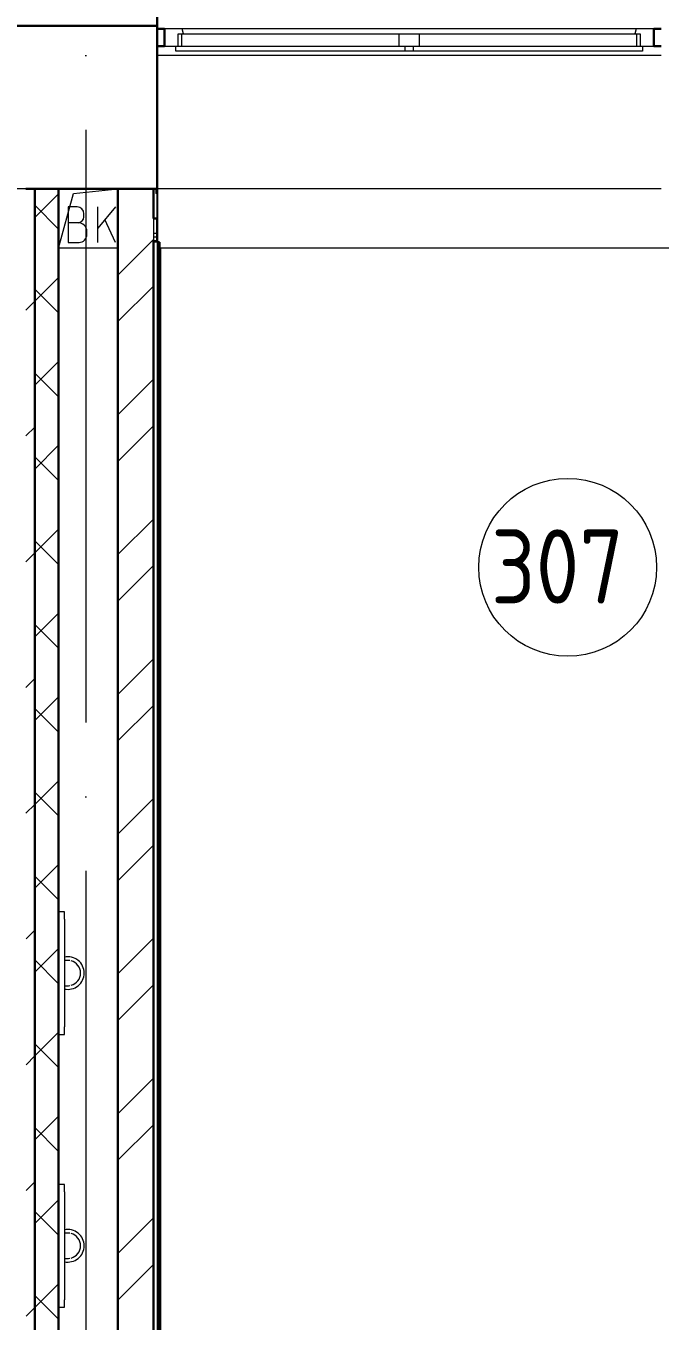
# Model space of a CAD drawing. Header units: millimetres. Extents: x -88595 to 880822, y -1054509 to -148035.
# Drawn here: x 434661 to 436799, y -271871 to -267502 of the extents above; entities that cross this region are included whole.
import ezdxf

# ---------------------------------------------------------------- set-up
doc = ezdxf.new("R2010")
doc.units = ezdxf.units.MM
doc.linetypes.add('ADSK_Линия сетки', pattern=[25, 20, -2.5, 0, -2.5])
for name, color, linetype, lineweight in [('_ Окна', 7, 'Continuous', 30), ('Марки помещений', 7, 'Continuous', 20), ('Оборудование', 7, 'Continuous', 18), ('Ограждение', 7, 'Continuous', 9), ('Окна', 7, 'Continuous', 9), ('Оси', 7, 'Continuous', 9), ('Перекрытие', 7, 'Continuous', 18), ('Сантехника', 7, 'Continuous', 18), ('Стены внутренние', 7, 'Continuous', 18), ('Стены наружные', 7, 'Continuous', 18), ('Стены штриховка', 7, 'Continuous', 9)]:
    doc.layers.add(name, color=color, linetype=linetype, lineweight=lineweight)
doc.styles.add('GOST Common_2', font='GOST_Common.ttf', dxfattribs={"width": 0.9, "height": 350})

# ---------------------------------------------------------------- blocks, each defined once
blk = doc.blocks.new('3 этаж')
at = {"lineweight": 18}
for p, q in [((446701.6, 658358.7), (446851.4, 658373.9)), ((446651.4, 658173.9), (446701.6, 658358.7)), ((446713.7, 658313.4), (446683.7, 658313.4)), ((446683.7, 658313.4), (446683.7, 658193.4)), ((446737, 658280.1), (446737, 658290.1)), ((446843.7, 658313.4), (446783.7, 658241.9)), ((446783.7, 658193.4), (446783.7, 658313.4)), ((446717, 658260.1), (446683.7, 658260.1)), ((446747, 658220.1), (446747, 658230.1)), ((446843.7, 658193.4), (446807.7, 658270.5)), ((446683.7, 658193.4), (446720.4, 658193.4)), ((446851.4, 658173.9), (446651.4, 658173.9))]:
    blk.add_line(p, q, dxfattribs=at)
for centre, radius, start, end in [((446713.7, 658290.1), 23.3, 0, 90), ((446717, 658280.1), 20, 270, 0), ((446717, 658230.1), 30, 0, 90), ((446720.4, 658220.1), 26.7, 270, 0)]:
    blk.add_arc(centre, radius, start, end, dxfattribs=at)
at = {"layer": '_ Окна'}
for p, q in [((447008.9, 658913.9), (446983.9, 658913.9)), ((447008.9, 658855.9), (447008.9, 658913.9)), ((448683.9, 658913.9), (448658.9, 658913.9)), ((448658.9, 658913.9), (448658.9, 658855.9)), ((446983.9, 658855.9), (447008.9, 658855.9)), ((448658.9, 658855.9), (448683.9, 658855.9))]:
    blk.add_line(p, q, dxfattribs=at)
at = {"layer": '_ Окна', "lineweight": 18}
for p, q in [((447068.3, 658913.9), (447008.9, 658913.9)), ((447008.9, 658913.9), (447008.9, 658855.9)), ((447054.9, 658855.9), (447054.9, 658896.9)), ((447054.9, 658896.9), (447066.9, 658896.9)), ((447072.9, 658896.9), (447068.3, 658913.9)), ((448599.5, 658913.9), (448594.9, 658896.9)), ((448658.9, 658913.9), (448599.5, 658913.9)), ((448600.9, 658896.9), (448612.9, 658896.9)), ((448612.9, 658896.9), (448612.9, 658855.9)), ((448658.9, 658855.9), (448658.9, 658913.9)), ((447008.9, 658855.9), (447046.9, 658855.9)), ((448620.9, 658855.9), (448658.9, 658855.9))]:
    blk.add_line(p, q, dxfattribs=at)
at = {"layer": 'Марки помещений'}
blk.add_circle((448368.3, 657097.7), 300, dxfattribs=at)
at = {"layer": 'Ограждение'}
for p, q in [((448683.9, 658823.9), (446983.9, 658823.9)), ((446983.9, 658273.9), (446983.9, 658373.9)), ((446986.4, 658193.9), (446986.4, 658373.9)), ((448683.9, 658373.9), (446986.4, 658373.9)), ((452213.9, 658173.9), (446991.4, 658173.9)), ((448683.9, 658173.9), (446991.4, 658173.9)), ((446996.4, 652213.7), (446996.4, 658173.9))]:
    blk.add_line(p, q, dxfattribs=at)
at = {"layer": 'Окна'}
for p, q in [((447066.9, 658896.9), (447798.9, 658896.9)), ((447066.9, 658855.9), (447066.9, 658896.9)), ((448599.5, 658913.9), (447068.3, 658913.9)), ((447798.9, 658896.9), (447868.9, 658896.9)), ((447798.9, 658896.9), (447798.9, 658855.9)), ((447868.9, 658896.9), (448600.9, 658896.9)), ((447868.9, 658855.9), (447868.9, 658896.9)), ((448600.9, 658896.9), (448600.9, 658855.9)), ((447046.9, 658855.9), (447818.9, 658855.9)), ((447046.9, 658838.9), (447046.9, 658855.9)), ((447818.9, 658855.9), (447848.9, 658855.9)), ((447818.9, 658855.9), (447818.9, 658838.9)), ((447848.9, 658855.9), (448620.9, 658855.9)), ((447848.9, 658838.9), (447848.9, 658855.9)), ((448620.9, 658855.9), (448620.9, 658838.9)), ((447818.9, 658838.9), (447046.9, 658838.9)), ((447848.9, 658838.9), (447818.9, 658838.9)), ((448620.9, 658838.9), (447848.9, 658838.9))]:
    blk.add_line(p, q, dxfattribs=at)
at = {"layer": 'Оси', "linetype": 'ADSK_Линия сетки', "ltscale": 100}
for p, q in [((446743.9, 661073.9), (446743.9, 631217.7)), ((466011.2, 658373.9), (389071.6, 658373.9))]:
    blk.add_line(p, q, dxfattribs=at)
at = {"layer": 'Перекрытие', "color": 49, "true_color": 0x464646}
blk.add_line((446851.4, 658173.9), (446651.4, 658173.9), dxfattribs=at)
at = {"layer": 'Сантехника', "lineweight": 9}
for p, q in [((446671.4, 655935.6), (446651.4, 655935.6)), ((446671.4, 655910.6), (446671.4, 655935.6)), ((446671.4, 655910.6), (446671.4, 655547.1)), ((446651.4, 655522.1), (446671.4, 655522.1)), ((446671.4, 655522.1), (446671.4, 655547.1)), ((446671.4, 655015.6), (446651.4, 655015.6)), ((446671.4, 654990.6), (446671.4, 655015.6)), ((446671.4, 654990.6), (446671.4, 654627.1)), ((446671.4, 654602.1), (446671.4, 654627.1)), ((446651.4, 654602.1), (446671.4, 654602.1))]:
    blk.add_line(p, q, dxfattribs=at)
at = {"layer": 'Сантехника', "lineweight": 9, "flags": 128}
for points in [[(446682.8, 655771.6), (446682.8, 655771.6), (446682.7, 655771.6), (446682.5, 655771.6), (446682.2, 655771.6), (446681.9, 655771.6), (446681.5, 655771.6), (446681.1, 655771.6), (446680.5, 655771.6), (446679.9, 655771.6), (446679.3, 655771.6), (446678.5, 655771.6), (446677.7, 655771.6), (446676.9, 655771.6), (446675.9, 655771.6), (446675, 655771.6), (446673.9, 655771.6), (446672.8, 655771.6), (446671.6, 655771.6)], [(446672.5, 655686.2), (446673.6, 655686.2), (446674.7, 655686.2), (446675.7, 655686.2), (446676.6, 655686.2), (446677.5, 655686.2), (446678.3, 655686.2), (446679.1, 655686.2), (446679.8, 655686.2), (446680.4, 655686.2), (446680.9, 655686.2), (446681.4, 655686.2), (446681.8, 655686.2), (446682.2, 655686.2), (446682.4, 655686.2), (446682.6, 655686.2), (446682.8, 655686.2), (446682.8, 655686.2), (446682.8, 655686.2)], [(446682.8, 654851.6), (446682.8, 654851.6), (446682.7, 654851.6), (446682.5, 654851.6), (446682.2, 654851.6), (446681.9, 654851.6), (446681.5, 654851.6), (446681.1, 654851.6), (446680.5, 654851.6), (446679.9, 654851.6), (446679.3, 654851.6), (446678.5, 654851.6), (446677.7, 654851.6), (446676.9, 654851.6), (446675.9, 654851.6), (446675, 654851.6), (446673.9, 654851.6), (446672.8, 654851.6), (446671.6, 654851.6)], [(446672.5, 654766.2), (446673.6, 654766.2), (446674.7, 654766.2), (446675.7, 654766.2), (446676.6, 654766.2), (446677.5, 654766.2), (446678.3, 654766.2), (446679.1, 654766.2), (446679.8, 654766.2), (446680.4, 654766.2), (446680.9, 654766.2), (446681.4, 654766.2), (446681.8, 654766.2), (446682.2, 654766.2), (446682.4, 654766.2), (446682.6, 654766.2), (446682.8, 654766.2), (446682.8, 654766.2), (446682.8, 654766.2)]]:
    blk.add_lwpolyline(points, dxfattribs=at)
at = {"layer": 'Сантехника', "lineweight": 9}
for centre, radius, start, end in [((446682.8, 655728.9), 55, 0, 102.0258), ((446682.8, 655728.9), 42.7, 92.2417, 94.1976), ((446682.8, 655728.9), 42.7, 87.9172, 90), ((446682.8, 655728.9), 42.7, 80.8699, 90), ((446682.8, 655728.9), 42.7, 0, 75), ((446682.8, 655728.9), 55, 257.9742, 0), ((446682.8, 655728.9), 42.7, 285, 0), ((446682.8, 655728.9), 42.7, 267.2428, 279.4986), ((446682.8, 655728.9), 42.7, 270, 272.5338), ((446682.8, 654808.9), 55, 0, 102.0258), ((446682.8, 654808.9), 42.7, 92.2417, 94.1976), ((446682.8, 654808.9), 42.7, 87.9172, 90), ((446682.8, 654808.9), 42.7, 80.8699, 90), ((446682.8, 654808.9), 42.7, 0, 75), ((446682.8, 654808.9), 55, 257.9742, 0), ((446682.8, 654808.9), 42.7, 285, 0), ((446682.8, 654808.9), 42.7, 267.2428, 279.4986), ((446682.8, 654808.9), 42.7, 270, 272.5338)]:
    blk.add_arc(centre, radius, start, end, dxfattribs=at)
at = {"layer": 'Стены внутренние', "lineweight": 30}
for p, q in [((446983.9, 658373.9), (446983.9, 659075.9)), ((446983.9, 658923.9), (445864.3, 658923.9)), ((446571.4, 658373.9), (446851.4, 658373.9)), ((446971.4, 658373.9), (446983.9, 658373.9))]:
    blk.add_line(p, q, dxfattribs=at)
at = {"layer": 'Стены наружные', "lineweight": 30}
for p, q in [((446571.4, 658373.9), (446541.4, 658373.9)), ((446571.4, 658373.9), (446571.4, 654318.9)), ((446651.4, 654318.9), (446651.4, 658373.9)), ((446851.4, 658373.9), (446851.4, 654318.9)), ((446971.4, 658373.9), (446851.4, 658373.9)), ((446971.4, 658273.9), (446971.4, 658373.9)), ((446983.9, 658273.9), (446971.4, 658273.9)), ((446983.9, 658193.9), (446983.9, 658273.9)), ((446971.4, 652193.9), (446971.4, 658198.9)), ((446991.4, 658193.9), (446983.9, 658193.9)), ((446986.4, 652208.9), (446986.4, 658193.9)), ((446991.4, 652213.9), (446991.4, 658193.9))]:
    blk.add_line(p, q, dxfattribs=at)
at = {"layer": 'Стены наружные'}
for p in [(446978.9, 658373.9), (446983.9, 658358.9)]:
    blk.add_line(p, (446978.9, 658358.9), dxfattribs=at)
at = {"layer": 'Стены наружные', "linetype": 'Continuous', "lineweight": 9}
for p, q in [((446571.4, 658277.7), (446651.4, 658357.7)), ((446651.4, 658238.7), (446571.4, 658318.7)), ((446971.4, 658270.5), (446974.7, 658273.9)), ((446851.4, 658083.4), (446971.4, 658203.4)), ((446986.4, 658127), (446991.4, 658132)), ((446571.4, 657994.8), (446651.4, 658074.8)), ((446986.4, 658056.3), (446991.4, 658061.3)), ((446651.4, 657955.8), (446571.4, 658035.8)), ((446851.4, 657926.2), (446971.4, 658046.2)), ((446541.4, 657964.9), (446571.4, 657994.8)), ((446986.4, 657985.6), (446991.4, 657990.6)), ((446986.4, 657914.8), (446991.4, 657919.8)), ((446986.4, 657844.1), (446991.4, 657849.1)), ((446571.4, 657712), (446651.4, 657792)), ((446651.4, 657673), (446571.4, 657753)), ((446986.4, 657773.4), (446991.4, 657778.4)), ((446851.4, 657611.9), (446971.4, 657731.9)), ((446986.4, 657702.7), (446991.4, 657707.7)), ((446986.4, 657632), (446991.4, 657637)), ((446851.4, 657454.8), (446971.4, 657574.8)), ((446541.5, 657540.7), (446571.4, 657570.6)), ((446986.4, 657561.3), (446991.4, 657566.3)), ((446571.4, 657429.1), (446651.4, 657509.1)), ((446986.4, 657490.6), (446991.4, 657495.6)), ((446651.4, 657390.1), (446571.4, 657470.1)), ((446986.4, 657419.9), (446991.4, 657424.9)), ((446986.4, 657349.2), (446991.4, 657354.2)), ((446986.4, 657278.4), (446991.4, 657283.4)), ((446571.4, 657146.3), (446651.4, 657226.3)), ((446851.4, 657140.4), (446971.4, 657260.4)), ((446651.4, 657107.3), (446571.4, 657187.3)), ((446986.4, 657207.7), (446991.4, 657212.7)), ((446541.5, 657116.4), (446571.4, 657146.3)), ((446986.4, 657137), (446991.4, 657142)), ((446851.4, 656983.3), (446971.4, 657103.3)), ((446986.4, 657066.3), (446991.4, 657071.3)), ((446986.4, 656995.6), (446991.4, 657000.6)), ((446571.4, 656863.4), (446651.4, 656943.4)), ((446986.4, 656924.9), (446991.4, 656929.9)), ((446651.4, 656824.4), (446571.4, 656904.4)), ((446986.4, 656854.2), (446991.4, 656859.2)), ((446851.4, 656669), (446971.4, 656789)), ((446986.4, 656783.5), (446991.4, 656788.5)), ((446541.6, 656692.2), (446571.4, 656722)), ((446986.4, 656712.8), (446991.4, 656717.8)), ((446571.4, 656580.6), (446651.4, 656660.6)), ((446651.4, 656541.6), (446571.4, 656621.6)), ((446851.4, 656511.8), (446971.4, 656631.8)), ((446986.4, 656642.1), (446991.4, 656647.1)), ((446986.4, 656571.3), (446991.4, 656576.3)), ((446986.4, 656500.6), (446991.4, 656505.6)), ((446986.4, 656429.9), (446991.4, 656434.9)), ((446571.4, 656297.8), (446651.4, 656377.8)), ((446986.4, 656359.2), (446991.4, 656364.2)), ((446651.4, 656258.8), (446571.4, 656338.8)), ((446851.4, 656197.5), (446971.4, 656317.5)), ((446541.6, 656268), (446571.4, 656297.8)), ((446986.4, 656288.5), (446991.4, 656293.5)), ((446986.4, 656217.8), (446991.4, 656222.8)), ((446851.4, 656040.4), (446971.4, 656160.4)), ((446986.4, 656147.1), (446991.4, 656152.1)), ((446571.4, 656014.9), (446651.4, 656094.9)), ((446651.4, 655975.9), (446571.4, 656055.9)), ((446986.4, 656076.4), (446991.4, 656081.4)), ((446986.4, 656005.7), (446991.4, 656010.7)), ((446986.4, 655934.9), (446991.4, 655939.9)), ((446541.7, 655843.8), (446571.4, 655873.5)), ((446986.4, 655864.2), (446991.4, 655869.2)), ((446851.4, 655726.1), (446971.4, 655846.1)), ((446571.4, 655732.1), (446651.4, 655812.1)), ((446986.4, 655793.5), (446991.4, 655798.5)), ((446651.4, 655693.1), (446571.4, 655773.1)), ((446986.4, 655722.8), (446991.4, 655727.8)), ((446851.4, 655568.9), (446971.4, 655688.9)), ((446986.4, 655652.1), (446991.4, 655657.1)), ((446986.4, 655581.4), (446991.4, 655586.4)), ((446571.4, 655449.2), (446651.4, 655529.2)), ((446651.4, 655410.2), (446571.4, 655490.2)), ((446986.4, 655510.7), (446991.4, 655515.7)), ((446541.7, 655419.6), (446571.4, 655449.2)), ((446986.4, 655440), (446991.4, 655445)), ((446851.4, 655254.6), (446971.4, 655374.6)), ((446986.4, 655369.3), (446991.4, 655374.3)), ((446986.4, 655298.6), (446991.4, 655303.6)), ((446571.4, 655166.4), (446651.4, 655246.4)), ((446851.4, 655097.4), (446971.4, 655217.4)), ((446986.4, 655227.8), (446991.4, 655232.8)), ((446651.4, 655127.4), (446571.4, 655207.4)), ((446986.4, 655157.1), (446991.4, 655162.1)), ((446986.4, 655086.4), (446991.4, 655091.4)), ((446541.8, 654995.4), (446571.4, 655025)), ((446986.4, 655015.7), (446991.4, 655020.7)), ((446571.4, 654883.6), (446651.4, 654963.6)), ((446651.4, 654844.5), (446571.4, 654924.5)), ((446986.4, 654945), (446991.4, 654950)), ((446851.4, 654783.1), (446971.4, 654903.1)), ((446986.4, 654874.3), (446991.4, 654879.3)), ((446986.4, 654803.6), (446991.4, 654808.6)), ((446851.4, 654626), (446971.4, 654746)), ((446986.4, 654732.9), (446991.4, 654737.9)), ((446571.4, 654600.7), (446651.4, 654680.7)), ((446986.4, 654662.2), (446991.4, 654667.2)), ((446651.4, 654561.7), (446571.4, 654641.7)), ((446541.8, 654571.2), (446571.4, 654600.7)), ((446986.4, 654591.4), (446991.4, 654596.4))]:
    blk.add_line(p, q, dxfattribs=at)
at = {"layer": 'Стены штриховка'}
for p, q in [((446971.4, 658273.9), (446971.4, 658198.9)), ((446983.9, 658223.9), (446971.4, 658223.9)), ((446983.9, 658211.4), (446971.4, 658211.4)), ((446983.9, 658198.9), (446971.4, 658198.9)), ((446983.9, 658193.9), (446971.4, 658193.9))]:
    blk.add_line(p, q, dxfattribs=at)
at = {"layer": 'Марки помещений', "style": 'GOST Common_2', "width": 0.9}
blk.add_text('307', height=250, dxfattribs=at).set_placement((448109.6, 656975.4))

msp = doc.modelspace()

# ---------------------------------------------------------------- block references
at = {"layer": 'Оборудование', "color": 5, "true_color": 0x0000ff}
msp.add_blockref('3 этаж', (-11880.6, -926425.8), dxfattribs=at)

doc.saveas('drawing.dxf')
